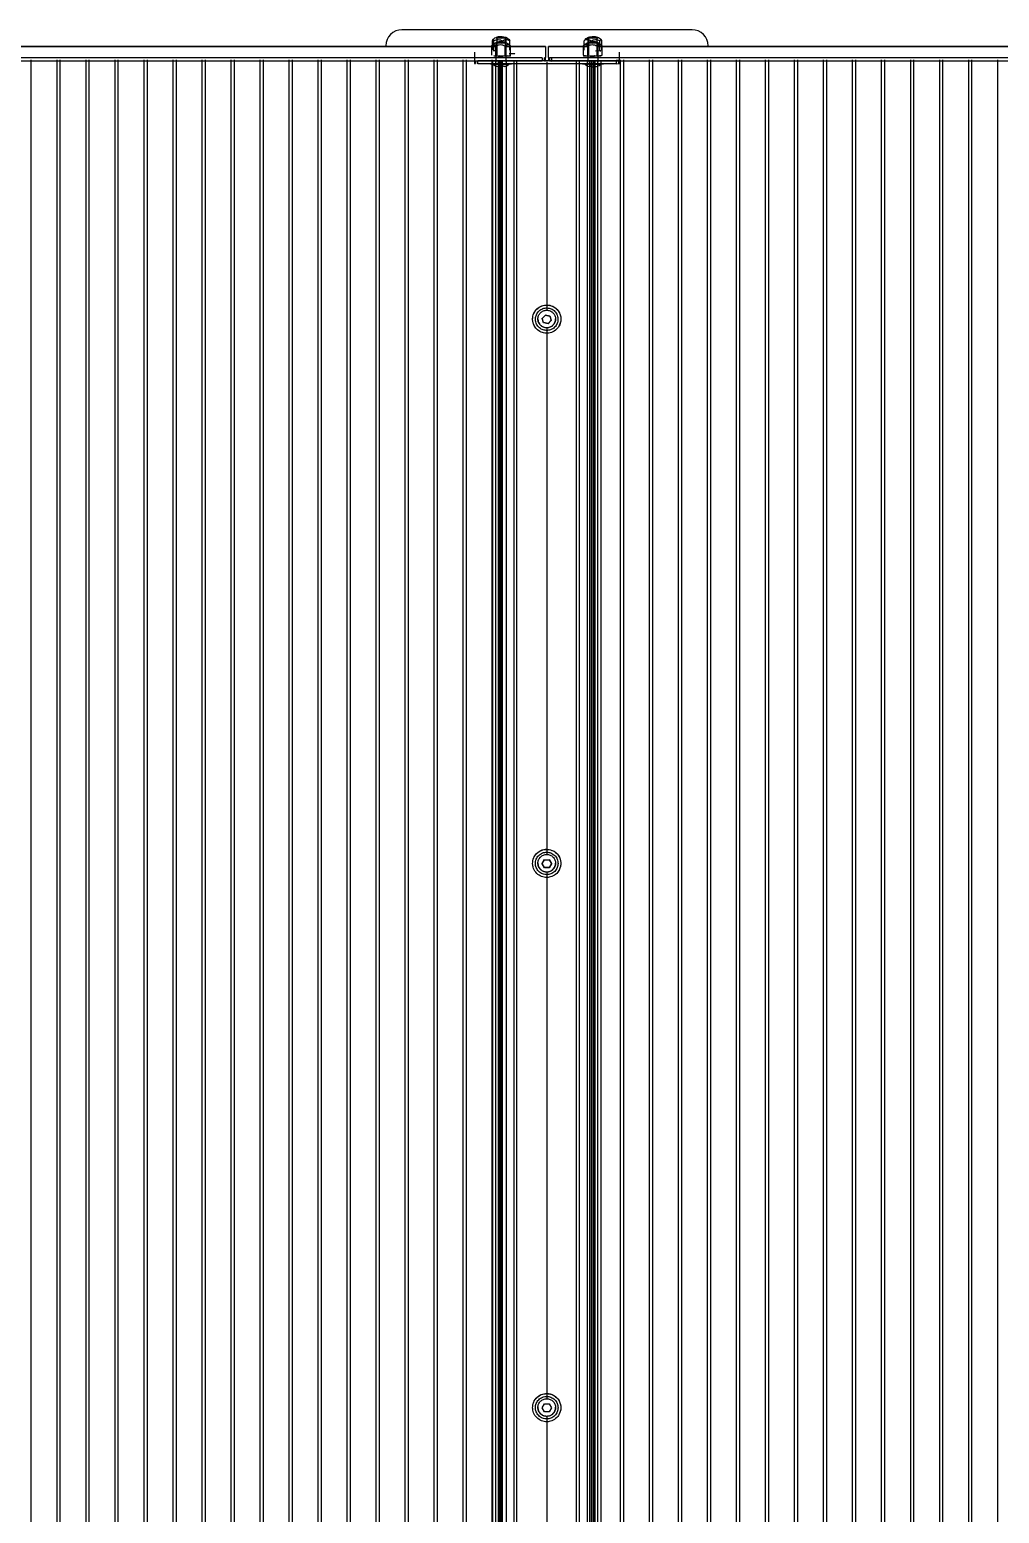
# Model space of a CAD drawing. Header units: millimetres. Extents: x 4625 to 14334, y 16216 to 31562.
# Drawn here: x 10691 to 11293, y 29670 to 30591 of the extents above; entities that cross this region are included whole.
import ezdxf

# ---------------------------------------------------------------- set-up
doc = ezdxf.new("R2010")
doc.units = ezdxf.units.MM
doc.header["$LTSCALE"] = 3
doc.layers.add('Default', color=7, linetype='Continuous')

msp = doc.modelspace()

# ---------------------------------------------------------------- linework, layer by layer
at = {"layer": 'Default'}
for p, q in [((11102.31, 30591.49), (10922.31, 30591.49)), ((10978.42, 30578.96), (10978.42, 30584.86)), ((10979.32, 30578.56), (10979.32, 30584.47)), ((10981.35, 30579.07), (10981.35, 30585.72)), ((10986.27, 30585.72), (10986.27, 30579.07)), ((10986.81, 30586.51), (10986.81, 30580.96)), ((10989.2, 30578.67), (10989.2, 30584.57)), ((11035.33, 30578.69), (11035.33, 30584.59)), ((11037.81, 30580.92), (11037.81, 30586.51)), ((11038.35, 30579.07), (11038.35, 30585.72)), ((11043.27, 30585.72), (11043.27, 30579.07)), ((11045.13, 30578.55), (11045.13, 30584.45)), ((11046.28, 30578.94), (11046.28, 30584.85)), ((8536.34, 30581.09), (10980.55, 30581.09)), ((10980.28, 30581.08), (8536.57, 30581.08)), ((10967.31, 30577.45), (10967.31, 30572.49)), ((10978.05, 30575.7), (10978.05, 30581.61)), ((10980.58, 30575.34), (10980.58, 30581.25)), ((10980.81, 30571.4), (10980.81, 30583.38)), ((10980.82, 30575.41), (10981.35, 30575.95)), ((10981.35, 30575.93), (10981.35, 30582.58)), ((11011.31, 30581.08), (10986.21, 30581.08)), ((10986.27, 30582.58), (10986.27, 30575.93)), ((10986.34, 30575.31), (10986.34, 30581.22)), ((10986.55, 30581.09), (11011.31, 30581.09)), ((10986.81, 30583.38), (10986.81, 30571.4)), ((10989.57, 30575.65), (10989.57, 30581.55)), ((11011.31, 30581.08), (11011.31, 30574.14)), ((11013.31, 30581.09), (11037.32, 30581.09)), ((11037.28, 30581.08), (11013.31, 30581.08)), ((11013.31, 30574.14), (11013.31, 30581.08)), ((11035.05, 30575.7), (11035.05, 30581.61)), ((11037.58, 30575.34), (11037.58, 30581.25)), ((11037.81, 30571.4), (11037.81, 30583.38)), ((11038.35, 30575.93), (11038.35, 30582.58)), ((11043.27, 30582.58), (11043.27, 30575.93)), ((11043.34, 30575.31), (11043.34, 30581.22)), ((11043.55, 30581.09), (13529.82, 30581.09)), ((13529.78, 30581.08), (11043.58, 30581.08)), ((11043.81, 30583.38), (11043.81, 30571.4)), ((11046.57, 30575.65), (11046.57, 30581.55)), ((11057.31, 30572.49), (11057.31, 30577.45)), ((11009.31, 30574), (8508.31, 30574)), ((11009.31, 30572), (8508.31, 30572)), ((10692.31, 28753.18), (10692.31, 30572.74)), ((10708.31, 28753.18), (10708.31, 30572.74)), ((10710.31, 28753.18), (10710.31, 30572.74)), ((10726.31, 28753.18), (10726.31, 30572.74)), ((10728.31, 28753.18), (10728.31, 30572.74)), ((10744.31, 28753.18), (10744.31, 30572.74)), ((10746.31, 28753.18), (10746.31, 30572.74)), ((10762.31, 28753.18), (10762.31, 30572.74)), ((10764.31, 28753.18), (10764.31, 30572.74)), ((10780.31, 28753.18), (10780.31, 30572.74)), ((10782.31, 28753.18), (10782.31, 30572.74)), ((10798.31, 28753.18), (10798.31, 30572.74)), ((10800.31, 28753.18), (10800.31, 30572.74)), ((10816.31, 28753.18), (10816.31, 30572.74)), ((10818.31, 28753.18), (10818.31, 30572.74)), ((10834.31, 28753.18), (10834.31, 30572.74)), ((10836.31, 28753.18), (10836.31, 30572.74)), ((10852.31, 28753.18), (10852.31, 30572.74)), ((10854.31, 28753.18), (10854.31, 30572.74)), ((10870.31, 28753.18), (10870.31, 30572.74)), ((10872.31, 28753.18), (10872.31, 30572.74)), ((10888.31, 28753.18), (10888.31, 30572.74)), ((10890.31, 28753.18), (10890.31, 30572.74)), ((10906.31, 28753.18), (10906.31, 30572.74)), ((10908.31, 28753.18), (10908.31, 30572.74)), ((10924.31, 28753.18), (10924.31, 30572.74)), ((10926.31, 28753.18), (10926.31, 30572.74)), ((10942.31, 28753.18), (10942.31, 30572.74)), ((10944.31, 28753.18), (10944.31, 30572.74)), ((10960.31, 28753.18), (10960.31, 30572.74)), ((10962.31, 28753.18), (10962.31, 30572.74)), ((10967.31, 30572.49), (10967.31, 30570.5)), ((10967.89, 30572.39), (10967.89, 30570.4)), ((10969.31, 30572.35), (11055.31, 30572.35)), ((10969.31, 30570.36), (10969.31, 30572.35)), ((11055.31, 30570.36), (10969.31, 30570.36)), ((10978.31, 28753.18), (10978.31, 30572.74)), ((10978.64, 28753.04), (10978.64, 30572.6)), ((10980.64, 28752.59), (10980.64, 30572.14)), ((10982.14, 28752.16), (10982.14, 30571.71)), ((10982.26, 28752.45), (10982.26, 30572)), ((10982.95, 28752.09), (10982.95, 30571.64)), ((10983.89, 28752.45), (10983.89, 30572)), ((10983.89, 28752.25), (10983.89, 30571.8)), ((10984.64, 28752.45), (10984.64, 30572)), ((10987.14, 28752.34), (10987.14, 30571.9)), ((10991.89, 28752.17), (10991.89, 30571.72)), ((10993.64, 28752.17), (10993.64, 30571.73)), ((11009.31, 30574), (11009.31, 30572)), ((11010.72, 30572.05), (11010.72, 30574.04)), ((11011.31, 30572.14), (11011.31, 30574.14)), ((11012.14, 30571.45), (11012.14, 30417.32)), ((11013.31, 30574.14), (11013.31, 30572.14)), ((11013.89, 30574.04), (11013.89, 30572.05)), ((13561.81, 30574), (11015.31, 30574)), ((11015.31, 30572), (11015.31, 30574)), ((13561.81, 30572), (11015.31, 30572)), ((11030.64, 28752.17), (11030.64, 30571.73)), ((11032.39, 28752.17), (11032.39, 30571.72)), ((11037.14, 30571.9), (11037.14, 28752.34)), ((11038.64, 30572), (11038.64, 28752.45)), ((11039.64, 30572), (11039.64, 28752.45)), ((11039.65, 30570.55), (11039.65, 30568.87)), ((11040.39, 28752.45), (11040.39, 30572)), ((11040.39, 28752.25), (11040.39, 30571.8)), ((11041.33, 28752.09), (11041.33, 30571.64)), ((11042.03, 30572), (11042.03, 28752.45)), ((11042.14, 28752.16), (11042.14, 30571.71)), ((11043.64, 30572.14), (11043.64, 28752.59)), ((11045.64, 30572.6), (11045.64, 28753.04)), ((11055.31, 30572.35), (11055.31, 30570.36)), ((11056.72, 30572.39), (11056.72, 30570.4)), ((11057.31, 30570.5), (11057.31, 30572.49)), ((11057.97, 28753.18), (11057.97, 30572.74)), ((11059.97, 28753.18), (11059.97, 30572.74)), ((11075.97, 28753.18), (11075.97, 30572.74)), ((11077.97, 28753.18), (11077.97, 30572.74)), ((11093.97, 28753.18), (11093.97, 30572.74)), ((11095.97, 28753.18), (11095.97, 30572.74)), ((11111.97, 28753.18), (11111.97, 30572.74)), ((11113.97, 28753.18), (11113.97, 30572.74)), ((11129.97, 28753.18), (11129.97, 30572.74)), ((11131.97, 28753.18), (11131.97, 30572.74)), ((11147.97, 28753.18), (11147.97, 30572.74)), ((11149.97, 28753.18), (11149.97, 30572.74)), ((11165.97, 28753.18), (11165.97, 30572.74)), ((11167.97, 28753.18), (11167.97, 30572.74)), ((11183.97, 28753.18), (11183.97, 30572.74)), ((11185.97, 28753.18), (11185.97, 30572.74)), ((11201.97, 28753.18), (11201.97, 30572.74)), ((11203.97, 28753.18), (11203.97, 30572.74)), ((11219.97, 28753.18), (11219.97, 30572.74)), ((11221.97, 28753.18), (11221.97, 30572.74)), ((11237.97, 28753.18), (11237.97, 30572.74)), ((11239.97, 28753.18), (11239.97, 30572.74)), ((11255.97, 28753.18), (11255.97, 30572.74)), ((11257.97, 28753.18), (11257.97, 30572.74)), ((11273.97, 28753.18), (11273.97, 30572.74)), ((11275.97, 28753.18), (11275.97, 30572.74)), ((11291.97, 28753.18), (11291.97, 30572.74)), ((11010.18, 30409.64), (11009.33, 30412.39)), ((11012.99, 30409), (11010.18, 30409.64)), ((11011.29, 30414.5), (11014.11, 30413.86)), ((11014.95, 30411.11), (11012.99, 30409)), ((11012.99, 30409), (11012.99, 30408.82)), ((11014.11, 30413.86), (11014.95, 30411.11)), ((11012.14, 30406.35), (11012.14, 30079.4)), ((11009.25, 30073.83), (11010.7, 30076.32)), ((11010.7, 30071.33), (11009.25, 30073.83)), ((11013.58, 30071.33), (11010.7, 30071.33)), ((11012.14, 30068.42), (11012.14, 29741.47)), ((11013.58, 30076.32), (11015.03, 30073.83)), ((11015.03, 30073.83), (11013.58, 30071.33)), ((11010.7, 29733.41), (11009.25, 29735.9)), ((11015.03, 29735.9), (11013.58, 29733.41)), ((11013.58, 29733.41), (11010.7, 29733.41)), ((11010.7, 29733.41), (11010.7, 29733.23)), ((11012.14, 29730.5), (11012.14, 29601.81)), ((11013.58, 29733.41), (11013.58, 29733.23))]:
    msp.add_line(p, q, dxfattribs=at)
for points in [[(10978.36, 30581.94, 0), (10978.95, 30582.47, 0), (10979.58, 30582.93, 0), (10980.26, 30583.33, 0), (10980.95, 30583.64, 0), (10981.66, 30583.89, 0), (10982.38, 30584.06, 0), (10983.08, 30584.16, 0), (10983.77, 30584.19, 0), (10984.45, 30584.16, 0), (10985.16, 30584.07, 0), (10985.87, 30583.91, 0), (10986.58, 30583.68, 0), (10987.27, 30583.37, 0), (10987.95, 30582.99, 0), (10988.59, 30582.53, 0), (10989.18, 30582.01, 0)], [(10979.32, 30584.47, 0), (10979.22, 30584.83, 0), (10979.11, 30585.12, 0), (10979.05, 30585.23, 0), (10978.99, 30585.32, 0), (10978.96, 30585.35, 0), (10978.93, 30585.38, 0), (10978.9, 30585.4, 0), (10978.87, 30585.42, 0), (10978.85, 30585.43, 0), (10978.84, 30585.43, 0), (10978.82, 30585.43, 0), (10978.81, 30585.44, 0), (10978.79, 30585.43, 0), (10978.78, 30585.43, 0), (10978.76, 30585.43, 0), (10978.75, 30585.42, 0), (10978.73, 30585.42, 0), (10978.7, 30585.4, 0), (10978.67, 30585.37, 0), (10978.65, 30585.34, 0), (10978.59, 30585.27, 0), (10978.53, 30585.16, 0), (10978.42, 30584.86, 0)], [(10978.68, 30585.38, 0), (10979.34, 30585.9, 0), (10980.04, 30586.35, 0), (10980.76, 30586.7, 0), (10981.51, 30586.98, 0), (10982.26, 30587.17, 0), (10983, 30587.29, 0), (10983.72, 30587.33, 0), (10984.47, 30587.3, 0)], [(10984.71, 30584.32, 0), (10984.1, 30584.66, 0), (10983.43, 30584.91, 0), (10982.73, 30585.08, 0), (10982.02, 30585.15, 0), (10981.3, 30585.12, 0), (10980.6, 30584.99, 0), (10979.94, 30584.77, 0), (10979.32, 30584.47, 0)], [(10984.47, 30587.3, 0), (10985.59, 30587.12, 0), (10986.72, 30586.76, 0), (10987.81, 30586.21, 0), (10988.8, 30585.49, 0)], [(10989.2, 30584.57, 0), (10988.69, 30584.86, 0), (10988.13, 30585.07, 0), (10987.55, 30585.19, 0), (10986.96, 30585.2, 0), (10986.36, 30585.12, 0), (10985.78, 30584.94, 0), (10985.22, 30584.67, 0), (10984.71, 30584.32, 0)], [(10988.29, 30584.97, 0), (10988.4, 30585.25, 0), (10988.45, 30585.35, 0), (10988.51, 30585.44, 0), (10988.54, 30585.47, 0), (10988.57, 30585.5, 0), (10988.6, 30585.52, 0), (10988.63, 30585.53, 0), (10988.64, 30585.54, 0), (10988.66, 30585.54, 0), (10988.67, 30585.54, 0), (10988.69, 30585.54, 0), (10988.7, 30585.54, 0), (10988.72, 30585.54, 0), (10988.73, 30585.54, 0), (10988.75, 30585.53, 0), (10988.78, 30585.51, 0), (10988.81, 30585.49, 0), (10988.84, 30585.46, 0), (10988.87, 30585.43, 0), (10988.93, 30585.34, 0), (10988.98, 30585.23, 0), (10989.09, 30584.94, 0), (10989.2, 30584.57, 0)], [(11039.66, 30584.32, 0), (11039.17, 30584.67, 0), (11038.63, 30584.95, 0), (11038.07, 30585.13, 0), (11037.5, 30585.21, 0), (11037.21, 30585.22, 0), (11036.92, 30585.2, 0), (11036.36, 30585.09, 0), (11035.83, 30584.88, 0), (11035.33, 30584.59, 0)], [(11035.36, 30581.94, 0), (11035.95, 30582.47, 0), (11036.58, 30582.93, 0), (11037.26, 30583.33, 0), (11037.95, 30583.64, 0), (11038.66, 30583.89, 0), (11039.38, 30584.06, 0), (11040.08, 30584.16, 0), (11040.77, 30584.19, 0), (11041.45, 30584.16, 0), (11042.16, 30584.07, 0), (11042.87, 30583.91, 0), (11043.58, 30583.68, 0), (11044.27, 30583.37, 0), (11044.95, 30582.99, 0), (11045.59, 30582.53, 0), (11046.18, 30582.01, 0)], [(11035.79, 30585.47, 0), (11036.37, 30585.92, 0), (11036.98, 30586.31, 0), (11037.62, 30586.64, 0), (11038.27, 30586.9, 0), (11038.93, 30587.1, 0), (11040.24, 30587.31, 0), (11041.52, 30587.3, 0), (11042.19, 30587.21, 0), (11042.85, 30587.05, 0), (11043.52, 30586.84, 0), (11044.18, 30586.56, 0), (11044.81, 30586.21, 0), (11045.42, 30585.8, 0), (11045.99, 30585.33, 0)], [(11045.13, 30584.45, 0), (11044.51, 30584.76, 0), (11043.83, 30584.98, 0), (11043.12, 30585.11, 0), (11042.4, 30585.15, 0), (11041.67, 30585.08, 0), (11040.96, 30584.91, 0), (11040.28, 30584.66, 0), (11039.66, 30584.32, 0)], [(11046.28, 30584.85, 0), (11046.15, 30585.12, 0), (11046.08, 30585.23, 0), (11046.01, 30585.31, 0), (11045.97, 30585.34, 0), (11045.94, 30585.37, 0), (11045.9, 30585.39, 0), (11045.86, 30585.41, 0), (11045.82, 30585.42, 0), (11045.78, 30585.42, 0), (11045.75, 30585.42, 0), (11045.71, 30585.41, 0), (11045.67, 30585.39, 0), (11045.63, 30585.37, 0), (11045.59, 30585.34, 0), (11045.55, 30585.3, 0), (11045.48, 30585.22, 0), (11045.41, 30585.1, 0), (11045.26, 30584.82, 0), (11045.13, 30584.45, 0)], [(10980.58, 30581.25, 0), (10980.29, 30581.61, 0), (10980.14, 30581.76, 0), (10979.98, 30581.89, 0), (10979.82, 30582, 0), (10979.65, 30582.09, 0), (10979.48, 30582.15, 0), (10979.31, 30582.18, 0), (10979.14, 30582.2, 0), (10978.98, 30582.18, 0), (10978.81, 30582.14, 0), (10978.65, 30582.08, 0), (10978.49, 30581.99, 0), (10978.34, 30581.89, 0), (10978.19, 30581.76, 0), (10978.05, 30581.61, 0)], [(10978.07, 30581.63, 0), (10978.36, 30581.94, 0)], [(10979.92, 30578.31, 0), (10979.23, 30578.39, 0), (10979.01, 30578.44, 0), (10978.93, 30578.46, 0), (10978.87, 30578.48, 0)], [(10979.31, 30575.24, 0), (10979.62, 30575.22, 0), (10979.92, 30575.22, 0), (10980.24, 30575.26, 0), (10980.58, 30575.34, 0)], [(10983.46, 30575.05, 0), (10979.31, 30575.24, 0)], [(10986.34, 30581.22, 0), (10985.68, 30581.54, 0), (10984.97, 30581.78, 0), (10984.22, 30581.93, 0), (10983.46, 30581.99, 0), (10982.69, 30581.94, 0), (10981.95, 30581.8, 0), (10981.24, 30581.56, 0), (10980.58, 30581.25, 0)], [(10980.58, 30575.34, 0), (10982.07, 30575.12, 0), (10983.46, 30575.05, 0)], [(10989.81, 30575.22, 0), (10989.81, 30575.22, 0), (10989.81, 30575.21, 0), (10989.81, 30575.21, 0), (10989.8, 30575.21, 0), (10989.8, 30575.21, 0), (10989.8, 30575.2, 0), (10989.79, 30575.2, 0), (10989.79, 30575.19, 0), (10989.76, 30575.18, 0), (10989.73, 30575.17, 0), (10989.65, 30575.15, 0), (10989.37, 30575.1, 0), (10987.19, 30574.98, 0), (10984.62, 30575.01, 0), (10983.26, 30575.1, 0), (10982.91, 30575.16, 0), (10982.87, 30575.18, 0), (10982.83, 30575.19, 0), (10982.82, 30575.2, 0), (10982.82, 30575.2, 0), (10982.81, 30575.21, 0), (10982.81, 30575.21, 0), (10982.81, 30575.21, 0), (10982.81, 30575.21, 0), (10982.81, 30575.22, 0), (10982.81, 30575.22, 0), (10982.81, 30575.22, 0)], [(10983.46, 30575.05, 0), (10984.85, 30575.11, 0), (10986.34, 30575.31, 0)], [(10987.95, 30575.2, 0), (10983.46, 30575.05, 0)], [(10989.57, 30581.55, 0), (10989.2, 30581.83, 0), (10989, 30581.94, 0), (10988.8, 30582.03, 0), (10988.59, 30582.1, 0), (10988.38, 30582.14, 0), (10988.17, 30582.15, 0), (10987.95, 30582.14, 0), (10987.74, 30582.11, 0), (10987.52, 30582.05, 0), (10987.31, 30581.96, 0), (10987.1, 30581.86, 0), (10986.9, 30581.73, 0), (10986.71, 30581.57, 0), (10986.34, 30581.22, 0)], [(10986.34, 30575.31, 0), (10987.17, 30575.19, 0), (10987.95, 30575.2, 0)], [(10987.95, 30575.2, 0), (10988.73, 30575.35, 0), (10989.57, 30575.65, 0)], [(10988.81, 30576.78, 0), (10991.28, 30576.71, 0), (10992.06, 30576.63, 0), (10992.17, 30576.61, 0), (10992.25, 30576.58, 0), (10992.27, 30576.57, 0), (10992.29, 30576.57, 0), (10992.29, 30576.56, 0), (10992.3, 30576.56, 0), (10992.3, 30576.55, 0), (10992.3, 30576.55, 0), (10992.31, 30576.55, 0), (10992.31, 30576.54, 0), (10992.31, 30576.54, 0), (10992.31, 30576.54, 0), (10992.31, 30576.54, 0), (10992.31, 30576.53, 0), (10992.31, 30576.53, 0), (10992.3, 30576.53, 0), (10992.3, 30576.53, 0), (10992.3, 30576.52, 0), (10992.29, 30576.52, 0), (10992.29, 30576.51, 0), (10992.26, 30576.5, 0), (10992.23, 30576.49, 0), (10992.15, 30576.47, 0), (10991.87, 30576.42, 0), (10988.81, 30576.29, 0)], [(11041.81, 30575.22, 0), (11041.81, 30575.22, 0), (11041.81, 30575.21, 0), (11041.81, 30575.21, 0), (11041.8, 30575.21, 0), (11041.8, 30575.21, 0), (11041.8, 30575.2, 0), (11041.79, 30575.2, 0), (11041.79, 30575.19, 0), (11041.76, 30575.18, 0), (11041.73, 30575.17, 0), (11041.65, 30575.15, 0), (11041.37, 30575.1, 0), (11039.19, 30574.98, 0), (11036.62, 30575.01, 0), (11035.26, 30575.1, 0), (11034.91, 30575.16, 0), (11034.87, 30575.18, 0), (11034.83, 30575.19, 0), (11034.82, 30575.2, 0), (11034.82, 30575.2, 0), (11034.81, 30575.21, 0), (11034.81, 30575.21, 0), (11034.81, 30575.21, 0), (11034.81, 30575.21, 0), (11034.81, 30575.22, 0), (11034.81, 30575.22, 0), (11034.81, 30575.22, 0)], [(11035.05, 30581.61, 0), (11035.42, 30581.96, 0), (11035.81, 30582.25, 0), (11036.02, 30582.35, 0), (11036.23, 30582.44, 0), (11036.45, 30582.5, 0), (11036.66, 30582.53, 0), (11036.88, 30582.54, 0), (11037.09, 30582.53, 0), (11037.3, 30582.49, 0), (11037.51, 30582.42, 0), (11037.71, 30582.33, 0), (11037.91, 30582.22, 0), (11038.1, 30582.09, 0), (11038.28, 30581.94, 0)], [(11037.58, 30581.25, 0), (11037.29, 30581.61, 0), (11037.14, 30581.76, 0), (11036.98, 30581.89, 0), (11036.82, 30582, 0), (11036.65, 30582.09, 0), (11036.48, 30582.15, 0), (11036.31, 30582.18, 0), (11036.14, 30582.2, 0), (11035.98, 30582.18, 0), (11035.81, 30582.14, 0), (11035.65, 30582.08, 0), (11035.49, 30581.99, 0), (11035.34, 30581.89, 0), (11035.19, 30581.76, 0), (11035.05, 30581.61, 0)], [(11035.05, 30575.7, 0), (11035.7, 30575.4, 0), (11036.01, 30575.3, 0), (11036.31, 30575.24, 0)], [(11036.31, 30575.24, 0), (11036.62, 30575.22, 0), (11036.92, 30575.22, 0), (11037.24, 30575.26, 0), (11037.58, 30575.34, 0)], [(11040.46, 30575.05, 0), (11036.31, 30575.24, 0)], [(11043.34, 30581.22, 0), (11042.68, 30581.54, 0), (11041.97, 30581.78, 0), (11041.22, 30581.93, 0), (11040.46, 30581.99, 0), (11039.69, 30581.94, 0), (11038.95, 30581.8, 0), (11038.24, 30581.56, 0), (11037.58, 30581.25, 0)], [(11037.58, 30575.34, 0), (11039.07, 30575.12, 0), (11040.46, 30575.05, 0)], [(11040.46, 30575.05, 0), (11041.85, 30575.11, 0), (11043.34, 30575.31, 0)], [(11044.95, 30575.2, 0), (11040.46, 30575.05, 0)], [(11045.71, 30578.46, 0), (11045.54, 30578.42, 0), (11044.96, 30578.34, 0), (11042.4, 30578.2, 0)], [(11046.57, 30581.55, 0), (11046.2, 30581.83, 0), (11046, 30581.94, 0), (11045.8, 30582.03, 0), (11045.59, 30582.1, 0), (11045.38, 30582.14, 0), (11045.17, 30582.15, 0), (11044.95, 30582.14, 0), (11044.74, 30582.11, 0), (11044.52, 30582.05, 0), (11044.31, 30581.96, 0), (11044.1, 30581.86, 0), (11043.9, 30581.73, 0), (11043.71, 30581.57, 0), (11043.34, 30581.22, 0)], [(11043.34, 30575.31, 0), (11044.17, 30575.19, 0), (11044.95, 30575.2, 0)], [(11044.95, 30575.2, 0), (11045.73, 30575.35, 0), (11046.57, 30575.65, 0)], [(11045.8, 30575.37, 0), (11045.79, 30575.36, 0), (11045.77, 30575.35, 0), (11045.75, 30575.34, 0), (11045.69, 30575.32, 0), (11045.5, 30575.27, 0), (11044.95, 30575.2, 0)], [(11045.13, 30578.55, 0), (11045.29, 30578.48, 0), (11045.36, 30578.45, 0), (11045.43, 30578.44, 0), (11045.5, 30578.43, 0), (11045.57, 30578.43, 0), (11045.64, 30578.45, 0), (11045.71, 30578.46, 0)], [(11045.55, 30578.64, 0), (11045.72, 30578.6, 0), (11045.77, 30578.58, 0), (11045.79, 30578.57, 0), (11045.79, 30578.56, 0), (11045.8, 30578.55, 0), (11045.8, 30578.55, 0), (11045.8, 30578.55, 0), (11045.81, 30578.54, 0), (11045.81, 30578.54, 0), (11045.81, 30578.54, 0), (11045.81, 30578.53, 0), (11045.81, 30578.53, 0), (11045.81, 30578.53, 0), (11045.81, 30578.53, 0), (11045.8, 30578.52, 0), (11045.8, 30578.52, 0), (11045.8, 30578.51, 0), (11045.79, 30578.51, 0), (11045.79, 30578.5, 0), (11045.77, 30578.49, 0), (11045.75, 30578.48, 0), (11045.71, 30578.46, 0)], [(10967.31, 30570.5, 0), (10967.31, 30570.5, 0), (10967.31, 30570.49, 0), (10967.31, 30570.49, 0), (10967.31, 30570.49, 0), (10967.31, 30570.49, 0), (10967.31, 30570.49, 0), (10967.32, 30570.49, 0), (10967.32, 30570.48, 0), (10967.33, 30570.48, 0), (10967.35, 30570.47, 0), (10967.4, 30570.46, 0), (10967.55, 30570.43, 0), (10967.89, 30570.4, 0)], [(10977.31, 30570.41, 0), (10977.31, 30570.4, 0), (10977.31, 30570.4, 0), (10977.31, 30570.39, 0), (10977.31, 30570.39, 0), (10977.32, 30570.38, 0), (10977.32, 30570.38, 0), (10977.33, 30570.37, 0), (10977.35, 30570.36, 0), (10977.39, 30570.33, 0), (10977.45, 30570.31, 0), (10977.6, 30570.27, 0), (10978.11, 30570.19, 0), (10983.81, 30569.95, 0)], [(10982.65, 30568.59, 0), (10983.81, 30568.51, 0), (10984.96, 30568.59, 0)], [(10983.81, 30569.95, 0), (10988.4, 30570.09, 0), (10989.85, 30570.24, 0), (10990.06, 30570.28, 0), (10990.2, 30570.32, 0), (10990.25, 30570.35, 0), (10990.27, 30570.36, 0), (10990.28, 30570.37, 0), (10990.29, 30570.38, 0), (10990.3, 30570.38, 0), (10990.3, 30570.39, 0), (10990.3, 30570.39, 0), (10990.31, 30570.4, 0), (10990.31, 30570.4, 0), (10990.31, 30570.41, 0)], [(10986.12, 30568.73, 0), (10985.83, 30568.7, 0), (10985.54, 30568.72, 0), (10985.25, 30568.77, 0), (10984.96, 30568.87, 0)], [(11011.31, 30574.14, 0), (11011.31, 30574.14, 0), (11011.31, 30574.14, 0), (11011.31, 30574.13, 0), (11011.31, 30574.13, 0), (11011.3, 30574.13, 0), (11011.3, 30574.13, 0), (11011.3, 30574.13, 0), (11011.29, 30574.12, 0), (11011.28, 30574.12, 0), (11011.26, 30574.11, 0), (11011.22, 30574.1, 0), (11011.06, 30574.07, 0), (11010.72, 30574.04, 0)], [(11010.72, 30572.05, 0), (11011.17, 30572.09, 0), (11011.23, 30572.11, 0), (11011.27, 30572.12, 0), (11011.29, 30572.13, 0), (11011.29, 30572.13, 0), (11011.3, 30572.13, 0), (11011.3, 30572.13, 0), (11011.3, 30572.14, 0), (11011.31, 30572.14, 0), (11011.31, 30572.14, 0), (11011.31, 30572.14, 0), (11011.31, 30572.14, 0), (11011.31, 30572.14, 0)], [(11015.31, 30574, 0), (11013.89, 30574.04, 0)], [(11013.89, 30572.05, 0), (11015.31, 30572, 0)], [(11034.31, 30570.41, 0), (11034.31, 30570.4, 0), (11034.31, 30570.4, 0), (11034.31, 30570.39, 0), (11034.31, 30570.39, 0), (11034.32, 30570.38, 0), (11034.32, 30570.38, 0), (11034.33, 30570.37, 0), (11034.35, 30570.36, 0), (11034.39, 30570.33, 0), (11034.45, 30570.31, 0), (11034.6, 30570.27, 0), (11035.11, 30570.19, 0), (11040.81, 30569.95, 0)], [(11039.65, 30568.87, 0), (11039.37, 30568.77, 0), (11039.08, 30568.72, 0), (11038.79, 30568.7, 0), (11038.5, 30568.73, 0)], [(11039.65, 30568.59, 0), (11040.81, 30568.51, 0), (11041.96, 30568.59, 0)], [(11040.81, 30570.02, 0), (11044.7, 30570.14, 0), (11045.92, 30570.27, 0), (11046.1, 30570.3, 0), (11046.22, 30570.34, 0), (11046.26, 30570.35, 0), (11046.27, 30570.36, 0), (11046.29, 30570.37, 0), (11046.29, 30570.38, 0), (11046.3, 30570.39, 0), (11046.3, 30570.39, 0), (11046.3, 30570.39, 0), (11046.31, 30570.4, 0), (11046.31, 30570.4, 0), (11046.31, 30570.41, 0)], [(11040.81, 30569.95, 0), (11045.4, 30570.09, 0), (11046.85, 30570.24, 0), (11047.06, 30570.28, 0), (11047.2, 30570.32, 0), (11047.25, 30570.35, 0), (11047.27, 30570.36, 0), (11047.28, 30570.37, 0), (11047.29, 30570.38, 0), (11047.3, 30570.38, 0), (11047.3, 30570.39, 0), (11047.3, 30570.39, 0), (11047.31, 30570.4, 0), (11047.31, 30570.4, 0), (11047.31, 30570.41, 0)], [(11041.96, 30568.59, 0), (11042.25, 30568.56, 0), (11042.54, 30568.58, 0), (11042.83, 30568.63, 0), (11043.12, 30568.73, 0)], [(11056.72, 30572.39, 0), (11055.31, 30572.35, 0)], [(11055.31, 30570.36, 0), (11056.72, 30570.4, 0)], [(11056.72, 30570.4, 0), (11057.17, 30570.45, 0), (11057.23, 30570.46, 0), (11057.27, 30570.47, 0), (11057.29, 30570.48, 0), (11057.29, 30570.48, 0), (11057.3, 30570.49, 0), (11057.3, 30570.49, 0), (11057.3, 30570.49, 0), (11057.31, 30570.49, 0), (11057.31, 30570.49, 0), (11057.31, 30570.49, 0), (11057.31, 30570.5, 0), (11057.31, 30570.5, 0)], [(11003.5, 30410.46, 0), (11003.4, 30411.52, 0), (11003.42, 30412.55, 0), (11003.56, 30413.54, 0), (11003.8, 30414.48, 0), (11004.17, 30415.43, 0), (11004.66, 30416.36, 0), (11005.27, 30417.25, 0), (11006.01, 30418.07, 0), (11006.86, 30418.8, 0), (11007.81, 30419.42, 0), (11008.82, 30419.91, 0), (11009.87, 30420.27, 0), (11010.94, 30420.48, 0), (11012.01, 30420.56, 0), (11013.03, 30420.52, 0), (11014.01, 30420.36, 0), (11014.96, 30420.1, 0), (11015.9, 30419.72, 0), (11016.83, 30419.2, 0), (11017.71, 30418.57, 0), (11018.52, 30417.81, 0), (11019.24, 30416.94, 0), (11019.84, 30415.99, 0), (11020.31, 30414.97, 0), (11020.64, 30413.91, 0), (11020.83, 30412.85, 0), (11020.89, 30411.79, 0), (11020.83, 30410.77, 0), (11020.65, 30409.81, 0), (11020.37, 30408.86, 0), (11019.96, 30407.92, 0), (11019.43, 30407, 0)], [(11007.69, 30404.32, 0), (11006.5, 30405.17, 0), (11005.44, 30406.23, 0), (11004.57, 30407.47, 0), (11003.93, 30408.83, 0)], [(11006.64, 30411.84, 0), (11006.67, 30412.37, 0), (11006.74, 30412.9, 0), (11006.88, 30413.43, 0), (11007.06, 30413.94, 0), (11007.3, 30414.44, 0), (11007.58, 30414.9, 0), (11007.9, 30415.33, 0), (11008.25, 30415.72, 0), (11008.64, 30416.07, 0), (11009.07, 30416.39, 0), (11009.54, 30416.67, 0), (11010.04, 30416.91, 0), (11010.55, 30417.09, 0), (11011.08, 30417.22, 0), (11011.62, 30417.3, 0), (11012.14, 30417.32, 0)], [(11006.64, 30411.98, 0), (11006.67, 30411.46, 0), (11006.74, 30410.93, 0), (11006.88, 30410.4, 0), (11007.06, 30409.88, 0), (11007.3, 30409.39, 0), (11007.58, 30408.92, 0), (11007.9, 30408.49, 0), (11008.25, 30408.1, 0), (11008.64, 30407.75, 0), (11009.07, 30407.43, 0), (11009.54, 30407.14, 0), (11010.04, 30406.91, 0), (11010.55, 30406.72, 0), (11011.08, 30406.59, 0), (11011.62, 30406.51, 0), (11012.14, 30406.49, 0), (11012.67, 30406.51, 0), (11013.2, 30406.59, 0), (11013.73, 30406.72, 0), (11014.25, 30406.91, 0), (11014.74, 30407.14, 0), (11015.21, 30407.43, 0), (11015.64, 30407.75, 0), (11016.03, 30408.1, 0), (11016.38, 30408.49, 0), (11016.7, 30408.92, 0), (11016.99, 30409.39, 0), (11017.22, 30409.88, 0), (11017.41, 30410.4, 0), (11017.54, 30410.93, 0), (11017.61, 30411.46, 0), (11017.64, 30411.98, 0)], [(11012.14, 30406.35, 0), (11011.62, 30406.38, 0), (11011.08, 30406.45, 0), (11010.55, 30406.58, 0), (11010.04, 30406.77, 0), (11009.54, 30407, 0), (11009.07, 30407.29, 0), (11008.64, 30407.61, 0), (11008.25, 30407.96, 0), (11007.9, 30408.35, 0), (11007.58, 30408.78, 0), (11007.3, 30409.25, 0), (11007.06, 30409.74, 0), (11006.88, 30410.26, 0), (11006.74, 30410.79, 0), (11006.67, 30411.32, 0), (11006.64, 30411.84, 0)], [(11009.33, 30412.22, 0), (11011.29, 30414.33, 0)], [(11010.18, 30409.46, 0), (11009.33, 30412.22, 0)], [(11012.99, 30408.82, 0), (11010.18, 30409.46, 0)], [(11011.29, 30414.33, 0), (11014.11, 30413.68, 0)], [(11012.14, 30417.32, 0), (11012.67, 30417.3, 0), (11013.2, 30417.22, 0), (11013.73, 30417.09, 0), (11014.25, 30416.91, 0), (11014.74, 30416.67, 0), (11015.21, 30416.39, 0), (11015.64, 30416.07, 0), (11016.03, 30415.72, 0), (11016.38, 30415.33, 0), (11016.7, 30414.9, 0), (11016.99, 30414.44, 0), (11017.22, 30413.94, 0), (11017.41, 30413.43, 0), (11017.54, 30412.9, 0), (11017.61, 30412.37, 0), (11017.64, 30411.84, 0)], [(11017.64, 30411.84, 0), (11017.61, 30411.32, 0), (11017.54, 30410.79, 0), (11017.41, 30410.26, 0), (11017.22, 30409.74, 0), (11016.99, 30409.25, 0), (11016.7, 30408.78, 0), (11016.38, 30408.35, 0), (11016.03, 30407.96, 0), (11015.64, 30407.61, 0), (11015.21, 30407.29, 0), (11014.74, 30407, 0), (11014.25, 30406.77, 0), (11013.73, 30406.58, 0), (11013.2, 30406.45, 0), (11012.67, 30406.38, 0), (11012.14, 30406.35, 0)], [(11014.95, 30410.93, 0), (11012.99, 30408.82, 0)], [(11014.11, 30413.68, 0), (11014.95, 30410.93, 0)], [(11003.64, 30071.85, 0), (11003.46, 30072.79, 0), (11003.39, 30073.71, 0), (11003.42, 30074.61, 0), (11003.55, 30075.55, 0), (11003.78, 30076.49, 0), (11004.13, 30077.43, 0), (11004.6, 30078.34, 0), (11005.18, 30079.21, 0), (11005.87, 30080, 0), (11006.65, 30080.7, 0), (11007.5, 30081.31, 0), (11008.4, 30081.8, 0), (11009.34, 30082.18, 0), (11010.29, 30082.44, 0), (11011.23, 30082.59, 0), (11012.14, 30082.64, 0)], [(11006.64, 30073.92, 0), (11006.67, 30074.44, 0), (11006.74, 30074.97, 0), (11006.88, 30075.5, 0), (11007.06, 30076.02, 0), (11007.3, 30076.51, 0), (11007.58, 30076.98, 0), (11007.9, 30077.41, 0), (11008.25, 30077.79, 0), (11008.64, 30078.15, 0), (11009.07, 30078.47, 0), (11009.54, 30078.75, 0), (11010.04, 30078.98, 0), (11010.55, 30079.16, 0), (11011.08, 30079.29, 0), (11011.62, 30079.37, 0), (11012.14, 30079.4, 0)], [(11012.14, 30082.64, 0), (11013.26, 30082.57, 0), (11014.42, 30082.34, 0), (11015.57, 30081.94, 0), (11016.68, 30081.37, 0), (11017.72, 30080.63, 0), (11018.65, 30079.75, 0), (11019.43, 30078.74, 0), (11020.05, 30077.64, 0), (11020.5, 30076.5, 0), (11020.77, 30075.35, 0), (11020.89, 30074.22, 0), (11020.85, 30073.11, 0), (11020.67, 30071.96, 0), (11020.32, 30070.81, 0), (11019.8, 30069.68, 0), (11019.1, 30068.62, 0)], [(11012.14, 30079.4, 0), (11012.67, 30079.37, 0), (11013.2, 30079.29, 0), (11013.73, 30079.16, 0), (11014.25, 30078.98, 0), (11014.74, 30078.75, 0), (11015.21, 30078.47, 0), (11015.64, 30078.15, 0), (11016.03, 30077.79, 0), (11016.38, 30077.41, 0), (11016.7, 30076.98, 0), (11016.99, 30076.51, 0), (11017.22, 30076.02, 0), (11017.41, 30075.5, 0), (11017.54, 30074.97, 0), (11017.61, 30074.44, 0), (11017.64, 30073.92, 0)], [(11006.64, 30074.06, 0), (11006.67, 30073.53, 0), (11006.74, 30073, 0), (11006.88, 30072.47, 0), (11007.06, 30071.96, 0), (11007.3, 30071.46, 0), (11007.58, 30071, 0), (11007.9, 30070.56, 0), (11008.25, 30070.17, 0), (11008.64, 30069.82, 0), (11009.07, 30069.5, 0), (11009.54, 30069.22, 0), (11010.04, 30068.98, 0), (11010.55, 30068.8, 0), (11011.08, 30068.67, 0), (11011.62, 30068.59, 0), (11012.14, 30068.56, 0), (11012.67, 30068.59, 0), (11013.2, 30068.67, 0), (11013.73, 30068.8, 0), (11014.25, 30068.98, 0), (11014.74, 30069.22, 0), (11015.21, 30069.5, 0), (11015.64, 30069.82, 0), (11016.03, 30070.17, 0), (11016.38, 30070.56, 0), (11016.7, 30071, 0), (11016.99, 30071.46, 0), (11017.22, 30071.96, 0), (11017.41, 30072.47, 0), (11017.54, 30073, 0), (11017.61, 30073.53, 0), (11017.64, 30074.06, 0)], [(11012.14, 30068.42, 0), (11011.62, 30068.45, 0), (11011.08, 30068.53, 0), (11010.55, 30068.66, 0), (11010.04, 30068.84, 0), (11009.54, 30069.08, 0), (11009.07, 30069.36, 0), (11008.64, 30069.68, 0), (11008.25, 30070.04, 0), (11007.9, 30070.42, 0), (11007.58, 30070.86, 0), (11007.3, 30071.32, 0), (11007.06, 30071.82, 0), (11006.88, 30072.33, 0), (11006.74, 30072.86, 0), (11006.67, 30073.39, 0), (11006.64, 30073.92, 0)], [(11009.25, 30073.65, 0), (11010.7, 30076.14, 0)], [(11010.7, 30071.16, 0), (11009.25, 30073.65, 0)], [(11010.7, 30076.14, 0), (11013.58, 30076.14, 0)], [(11013.58, 30071.16, 0), (11010.7, 30071.16, 0)], [(11017.64, 30073.92, 0), (11017.61, 30073.39, 0), (11017.54, 30072.86, 0), (11017.41, 30072.33, 0), (11017.22, 30071.82, 0), (11016.99, 30071.32, 0), (11016.7, 30070.86, 0), (11016.38, 30070.42, 0), (11016.03, 30070.04, 0), (11015.64, 30069.68, 0), (11015.21, 30069.36, 0), (11014.74, 30069.08, 0), (11014.25, 30068.84, 0), (11013.73, 30068.66, 0), (11013.2, 30068.53, 0), (11012.67, 30068.45, 0), (11012.14, 30068.42, 0)], [(11013.58, 30076.14, 0), (11015.03, 30073.65, 0)], [(11015.03, 30073.65, 0), (11013.58, 30071.16, 0)], [(11003.45, 29734.95, 0), (11003.39, 29735.8, 0), (11003.42, 29736.65, 0), (11003.53, 29737.52, 0), (11003.73, 29738.4, 0), (11004.04, 29739.27, 0), (11004.44, 29740.13, 0), (11004.95, 29740.95, 0), (11005.55, 29741.72, 0), (11006.23, 29742.42, 0), (11006.99, 29743.04, 0), (11007.8, 29743.57, 0), (11008.65, 29743.99, 0), (11009.53, 29744.32, 0), (11010.41, 29744.54, 0), (11011.29, 29744.67, 0), (11012.14, 29744.72, 0)], [(11006.64, 29735.99, 0), (11006.67, 29736.52, 0), (11006.74, 29737.05, 0), (11006.88, 29737.58, 0), (11007.06, 29738.09, 0), (11007.3, 29738.59, 0), (11007.58, 29739.05, 0), (11007.9, 29739.48, 0), (11008.25, 29739.87, 0), (11008.64, 29740.22, 0), (11009.07, 29740.54, 0), (11009.54, 29740.82, 0), (11010.04, 29741.06, 0), (11010.55, 29741.24, 0), (11011.08, 29741.37, 0), (11011.62, 29741.45, 0), (11012.14, 29741.47, 0)], [(11006.64, 29736.13, 0), (11006.67, 29735.61, 0), (11006.74, 29735.08, 0), (11006.88, 29734.55, 0), (11007.06, 29734.03, 0), (11007.3, 29733.54, 0), (11007.58, 29733.07, 0), (11007.9, 29732.64, 0), (11008.25, 29732.25, 0), (11008.64, 29731.9, 0), (11009.07, 29731.58, 0), (11009.54, 29731.29, 0), (11010.04, 29731.06, 0), (11010.55, 29730.87, 0), (11011.08, 29730.74, 0), (11011.62, 29730.67, 0), (11012.14, 29730.64, 0), (11012.67, 29730.67, 0), (11013.2, 29730.74, 0), (11013.73, 29730.87, 0), (11014.25, 29731.06, 0), (11014.74, 29731.29, 0), (11015.21, 29731.58, 0), (11015.64, 29731.9, 0), (11016.03, 29732.25, 0), (11016.38, 29732.64, 0), (11016.7, 29733.07, 0), (11016.99, 29733.54, 0), (11017.22, 29734.03, 0), (11017.41, 29734.55, 0), (11017.54, 29735.08, 0), (11017.61, 29735.61, 0), (11017.64, 29736.13, 0)], [(11012.14, 29730.5, 0), (11011.62, 29730.53, 0), (11011.08, 29730.6, 0), (11010.55, 29730.73, 0), (11010.04, 29730.92, 0), (11009.54, 29731.15, 0), (11009.07, 29731.44, 0), (11008.64, 29731.76, 0), (11008.25, 29732.11, 0), (11007.9, 29732.5, 0), (11007.58, 29732.93, 0), (11007.3, 29733.4, 0), (11007.06, 29733.89, 0), (11006.88, 29734.41, 0), (11006.74, 29734.94, 0), (11006.67, 29735.47, 0), (11006.64, 29735.99, 0)], [(11009.25, 29735.72, 0), (11010.7, 29738.22, 0)], [(11010.7, 29738.22, 0), (11013.58, 29738.22, 0)], [(11012.14, 29744.72, 0), (11013.22, 29744.65, 0), (11014.32, 29744.44, 0), (11015.43, 29744.08, 0), (11016.5, 29743.55, 0), (11017.52, 29742.87, 0), (11018.43, 29742.05, 0), (11019.22, 29741.11, 0), (11019.87, 29740.09, 0), (11020.35, 29739, 0), (11020.68, 29737.9, 0), (11020.85, 29736.8, 0), (11020.89, 29735.73, 0), (11020.79, 29734.65, 0), (11020.54, 29733.55, 0), (11020.14, 29732.45, 0), (11019.58, 29731.39, 0)], [(11012.14, 29741.47, 0), (11012.67, 29741.45, 0), (11013.2, 29741.37, 0), (11013.73, 29741.24, 0), (11014.25, 29741.06, 0), (11014.74, 29740.82, 0), (11015.21, 29740.54, 0), (11015.64, 29740.22, 0), (11016.03, 29739.87, 0), (11016.38, 29739.48, 0), (11016.7, 29739.05, 0), (11016.99, 29738.59, 0), (11017.22, 29738.09, 0), (11017.41, 29737.58, 0), (11017.54, 29737.05, 0), (11017.61, 29736.52, 0), (11017.64, 29735.99, 0)], [(11017.64, 29735.99, 0), (11017.61, 29735.47, 0), (11017.54, 29734.94, 0), (11017.41, 29734.41, 0), (11017.22, 29733.89, 0), (11016.99, 29733.4, 0), (11016.7, 29732.93, 0), (11016.38, 29732.5, 0), (11016.03, 29732.11, 0), (11015.64, 29731.76, 0), (11015.21, 29731.44, 0), (11014.74, 29731.15, 0), (11014.25, 29730.92, 0), (11013.73, 29730.73, 0), (11013.2, 29730.6, 0), (11012.67, 29730.53, 0), (11012.14, 29730.5, 0)], [(11013.58, 29738.22, 0), (11015.03, 29735.72, 0)], [(11010.7, 29733.23, 0), (11009.25, 29735.72, 0)], [(11013.58, 29733.23, 0), (11010.7, 29733.23, 0)], [(11015.03, 29735.72, 0), (11013.58, 29733.23, 0)]]:
    msp.add_polyline3d(points, dxfattribs=at)
for points in [[(10983.81, 30586.31, 0), (10985.93, 30586.37, 0), (10986.6, 30586.44, 0), (10986.69, 30586.46, 0), (10986.76, 30586.48, 0), (10986.78, 30586.49, 0), (10986.79, 30586.49, 0), (10986.8, 30586.5, 0), (10986.8, 30586.5, 0), (10986.8, 30586.5, 0), (10986.8, 30586.5, 0), (10986.81, 30586.51, 0), (10986.81, 30586.51, 0), (10986.81, 30586.51, 0), (10986.81, 30586.51, 0), (10986.81, 30586.52, 0), (10986.81, 30586.52, 0), (10986.81, 30586.52, 0), (10986.8, 30586.52, 0), (10986.8, 30586.53, 0), (10986.8, 30586.53, 0), (10986.8, 30586.53, 0), (10986.79, 30586.54, 0), (10986.77, 30586.55, 0), (10986.74, 30586.56, 0), (10986.67, 30586.58, 0), (10986.44, 30586.62, 0), (10984.56, 30586.72, 0), (10982.36, 30586.7, 0), (10981.43, 30586.64, 0), (10980.9, 30586.57, 0), (10980.85, 30586.55, 0), (10980.83, 30586.54, 0), (10980.82, 30586.53, 0), (10980.81, 30586.53, 0), (10980.81, 30586.53, 0), (10980.81, 30586.52, 0), (10980.81, 30586.52, 0), (10980.81, 30586.52, 0), (10980.81, 30586.52, 0), (10980.81, 30586.51, 0), (10980.81, 30586.51, 0), (10980.81, 30586.51, 0), (10980.81, 30586.51, 0), (10980.81, 30586.5, 0), (10980.81, 30586.5, 0), (10980.81, 30586.5, 0), (10980.82, 30586.5, 0), (10980.83, 30586.49, 0), (10980.85, 30586.48, 0), (10980.87, 30586.47, 0), (10980.94, 30586.45, 0), (10981.18, 30586.41, 0)], [(10983.81, 30583.17, 0), (10985.93, 30583.23, 0), (10986.6, 30583.3, 0), (10986.69, 30583.32, 0), (10986.76, 30583.34, 0), (10986.78, 30583.35, 0), (10986.79, 30583.35, 0), (10986.8, 30583.36, 0), (10986.8, 30583.36, 0), (10986.8, 30583.36, 0), (10986.8, 30583.37, 0), (10986.81, 30583.37, 0), (10986.81, 30583.37, 0), (10986.81, 30583.37, 0), (10986.81, 30583.38, 0), (10986.81, 30583.38, 0), (10986.81, 30583.38, 0), (10986.81, 30583.38, 0), (10986.8, 30583.38, 0), (10986.8, 30583.39, 0), (10986.8, 30583.39, 0), (10986.8, 30583.39, 0), (10986.79, 30583.4, 0), (10986.77, 30583.41, 0), (10986.74, 30583.42, 0), (10986.67, 30583.44, 0), (10986.44, 30583.48, 0), (10984.56, 30583.58, 0), (10982.36, 30583.56, 0), (10981.43, 30583.5, 0), (10980.9, 30583.43, 0), (10980.85, 30583.41, 0), (10980.83, 30583.4, 0), (10980.82, 30583.39, 0), (10980.81, 30583.39, 0), (10980.81, 30583.39, 0), (10980.81, 30583.38, 0), (10980.81, 30583.38, 0), (10980.81, 30583.38, 0), (10980.81, 30583.38, 0), (10980.81, 30583.38, 0), (10980.81, 30583.37, 0), (10980.81, 30583.37, 0), (10980.81, 30583.37, 0), (10980.81, 30583.37, 0), (10980.81, 30583.36, 0), (10980.81, 30583.36, 0), (10980.82, 30583.36, 0), (10980.83, 30583.35, 0), (10980.85, 30583.34, 0), (10980.87, 30583.33, 0), (10980.94, 30583.31, 0), (10981.18, 30583.27, 0)], [(11040.81, 30586.31, 0), (11042.93, 30586.37, 0), (11043.6, 30586.44, 0), (11043.69, 30586.46, 0), (11043.76, 30586.48, 0), (11043.78, 30586.49, 0), (11043.79, 30586.49, 0), (11043.8, 30586.5, 0), (11043.8, 30586.5, 0), (11043.8, 30586.5, 0), (11043.8, 30586.5, 0), (11043.81, 30586.51, 0), (11043.81, 30586.51, 0), (11043.81, 30586.51, 0), (11043.81, 30586.51, 0), (11043.81, 30586.52, 0), (11043.81, 30586.52, 0), (11043.81, 30586.52, 0), (11043.8, 30586.52, 0), (11043.8, 30586.53, 0), (11043.8, 30586.53, 0), (11043.8, 30586.53, 0), (11043.79, 30586.54, 0), (11043.77, 30586.55, 0), (11043.74, 30586.56, 0), (11043.67, 30586.58, 0), (11043.44, 30586.62, 0), (11041.56, 30586.72, 0), (11039.36, 30586.7, 0), (11038.43, 30586.64, 0), (11037.9, 30586.57, 0), (11037.85, 30586.55, 0), (11037.83, 30586.54, 0), (11037.82, 30586.53, 0), (11037.81, 30586.53, 0), (11037.81, 30586.53, 0), (11037.81, 30586.52, 0), (11037.81, 30586.52, 0), (11037.81, 30586.52, 0), (11037.81, 30586.52, 0), (11037.81, 30586.51, 0), (11037.81, 30586.51, 0), (11037.81, 30586.51, 0), (11037.81, 30586.51, 0), (11037.81, 30586.5, 0), (11037.81, 30586.5, 0), (11037.81, 30586.5, 0), (11037.82, 30586.5, 0), (11037.83, 30586.49, 0), (11037.85, 30586.48, 0), (11037.87, 30586.47, 0), (11037.94, 30586.45, 0), (11038.18, 30586.41, 0)], [(11040.81, 30583.17, 0), (11042.93, 30583.23, 0), (11043.6, 30583.3, 0), (11043.69, 30583.32, 0), (11043.76, 30583.34, 0), (11043.78, 30583.35, 0), (11043.79, 30583.35, 0), (11043.8, 30583.36, 0), (11043.8, 30583.36, 0), (11043.8, 30583.36, 0), (11043.8, 30583.37, 0), (11043.81, 30583.37, 0), (11043.81, 30583.37, 0), (11043.81, 30583.37, 0), (11043.81, 30583.38, 0), (11043.81, 30583.38, 0), (11043.81, 30583.38, 0), (11043.81, 30583.38, 0), (11043.8, 30583.38, 0), (11043.8, 30583.39, 0), (11043.8, 30583.39, 0), (11043.8, 30583.39, 0), (11043.79, 30583.4, 0), (11043.77, 30583.41, 0), (11043.74, 30583.42, 0), (11043.67, 30583.44, 0), (11043.44, 30583.48, 0), (11041.56, 30583.58, 0), (11039.36, 30583.56, 0), (11038.43, 30583.5, 0), (11037.9, 30583.43, 0), (11037.85, 30583.41, 0), (11037.83, 30583.4, 0), (11037.82, 30583.39, 0), (11037.81, 30583.39, 0), (11037.81, 30583.39, 0), (11037.81, 30583.38, 0), (11037.81, 30583.38, 0), (11037.81, 30583.38, 0), (11037.81, 30583.38, 0), (11037.81, 30583.38, 0), (11037.81, 30583.37, 0), (11037.81, 30583.37, 0), (11037.81, 30583.37, 0), (11037.81, 30583.37, 0), (11037.81, 30583.36, 0), (11037.81, 30583.36, 0), (11037.82, 30583.36, 0), (11037.83, 30583.35, 0), (11037.85, 30583.34, 0), (11037.87, 30583.33, 0), (11037.94, 30583.31, 0), (11038.18, 30583.27, 0)], [(11010.19, 30403.24, 0), (11009.43, 30403.45, 0), (11008.67, 30403.74, 0), (11007.92, 30404.11, 0), (11007.19, 30404.56, 0), (11006.49, 30405.09, 0), (11005.84, 30405.7, 0), (11005.25, 30406.37, 0), (11004.73, 30407.11, 0), (11004.29, 30407.9, 0), (11003.93, 30408.73, 0), (11003.67, 30409.57, 0), (11003.49, 30410.43, 0), (11003.4, 30411.28, 0), (11003.4, 30412.12, 0), (11003.47, 30412.93, 0), (11003.61, 30413.7, 0), (11003.82, 30414.46, 0), (11004.11, 30415.22, 0), (11004.48, 30415.97, 0), (11004.93, 30416.69, 0), (11005.46, 30417.39, 0), (11006.07, 30418.04, 0), (11006.75, 30418.63, 0), (11007.49, 30419.15, 0), (11008.28, 30419.59, 0), (11009.11, 30419.94, 0), (11009.96, 30420.2, 0), (11010.82, 30420.38, 0), (11011.67, 30420.47, 0), (11012.51, 30420.47, 0), (11013.32, 30420.4, 0), (11014.09, 30420.26, 0), (11014.85, 30420.05, 0), (11015.61, 30419.76, 0), (11016.36, 30419.4, 0), (11017.1, 30418.95, 0), (11017.79, 30418.42, 0), (11018.44, 30417.81, 0), (11019.03, 30417.13, 0), (11019.55, 30416.39, 0), (11019.99, 30415.6, 0), (11020.35, 30414.78, 0), (11020.61, 30413.93, 0), (11020.79, 30413.07, 0), (11020.88, 30412.22, 0), (11020.88, 30411.39, 0), (11020.81, 30410.58, 0), (11020.67, 30409.81, 0), (11020.46, 30409.05, 0), (11020.17, 30408.29, 0), (11019.8, 30407.54, 0), (11019.35, 30406.81, 0), (11018.82, 30406.11, 0), (11018.21, 30405.47, 0), (11017.53, 30404.88, 0), (11016.79, 30404.36, 0), (11016, 30403.92, 0), (11015.17, 30403.57, 0), (11014.32, 30403.3, 0), (11013.47, 30403.12, 0), (11012.61, 30403.04, 0), (11011.77, 30403.03, 0), (11010.96, 30403.1, 0)], [(11010.58, 30404.95, 0), (11009.97, 30405.11, 0), (11009.36, 30405.34, 0), (11008.76, 30405.64, 0), (11008.18, 30406, 0), (11007.62, 30406.42, 0), (11007.1, 30406.91, 0), (11006.63, 30407.45, 0), (11006.21, 30408.04, 0), (11005.86, 30408.67, 0), (11005.58, 30409.33, 0), (11005.36, 30410.01, 0), (11005.22, 30410.69, 0), (11005.15, 30411.38, 0), (11005.15, 30412.05, 0), (11005.2, 30412.69, 0), (11005.32, 30413.31, 0), (11005.49, 30413.92, 0), (11005.72, 30414.52, 0), (11006.01, 30415.12, 0), (11006.37, 30415.71, 0), (11006.8, 30416.26, 0), (11007.28, 30416.78, 0), (11007.83, 30417.25, 0), (11008.42, 30417.67, 0), (11009.05, 30418.02, 0), (11009.71, 30418.3, 0), (11010.39, 30418.51, 0), (11011.08, 30418.65, 0), (11011.76, 30418.73, 0), (11012.43, 30418.73, 0), (11013.08, 30418.67, 0), (11013.7, 30418.56, 0), (11014.31, 30418.39, 0), (11014.92, 30418.16, 0), (11015.52, 30417.87, 0), (11016.1, 30417.51, 0), (11016.66, 30417.08, 0), (11017.18, 30416.6, 0), (11017.65, 30416.06, 0), (11018.07, 30415.46, 0), (11018.42, 30414.83, 0), (11018.71, 30414.17, 0), (11018.92, 30413.5, 0), (11019.06, 30412.81, 0), (11019.13, 30412.13, 0), (11019.13, 30411.46, 0), (11019.08, 30410.81, 0), (11018.96, 30410.19, 0), (11018.8, 30409.59, 0), (11018.57, 30408.98, 0), (11018.27, 30408.38, 0), (11017.91, 30407.8, 0), (11017.49, 30407.24, 0), (11017, 30406.72, 0), (11016.45, 30406.25, 0), (11015.86, 30405.84, 0), (11015.23, 30405.49, 0), (11014.57, 30405.2, 0), (11013.89, 30404.99, 0), (11013.2, 30404.85, 0), (11012.52, 30404.78, 0), (11011.85, 30404.78, 0), (11011.2, 30404.83, 0)], [(11012.14, 30082.56, 0), (11012.93, 30082.52, 0), (11013.73, 30082.41, 0), (11014.55, 30082.22, 0), (11015.36, 30081.94, 0), (11016.16, 30081.58, 0), (11016.93, 30081.13, 0), (11017.66, 30080.6, 0), (11018.33, 30080, 0), (11018.93, 30079.33, 0), (11019.46, 30078.6, 0), (11019.91, 30077.84, 0), (11020.28, 30077.04, 0), (11020.55, 30076.23, 0), (11020.74, 30075.42, 0), (11020.86, 30074.61, 0), (11020.89, 30073.83, 0), (11020.86, 30073.04, 0), (11020.74, 30072.24, 0), (11020.55, 30071.43, 0), (11020.28, 30070.61, 0), (11019.91, 30069.82, 0), (11019.46, 30069.05, 0), (11018.93, 30068.33, 0), (11018.33, 30067.66, 0), (11017.66, 30067.05, 0), (11016.93, 30066.52, 0), (11016.16, 30066.07, 0), (11015.36, 30065.71, 0), (11014.55, 30065.44, 0), (11013.73, 30065.24, 0), (11012.93, 30065.13, 0), (11012.14, 30065.1, 0), (11011.35, 30065.13, 0), (11010.55, 30065.24, 0), (11009.73, 30065.44, 0), (11008.92, 30065.71, 0), (11008.12, 30066.07, 0), (11007.35, 30066.52, 0), (11006.63, 30067.05, 0), (11005.95, 30067.66, 0), (11005.35, 30068.33, 0), (11004.82, 30069.05, 0), (11004.37, 30069.82, 0), (11004.01, 30070.61, 0), (11003.73, 30071.43, 0), (11003.54, 30072.24, 0), (11003.43, 30073.04, 0), (11003.39, 30073.83, 0), (11003.43, 30074.61, 0), (11003.54, 30075.42, 0), (11003.73, 30076.23, 0), (11004.01, 30077.04, 0), (11004.37, 30077.84, 0), (11004.82, 30078.6, 0), (11005.35, 30079.33, 0), (11005.95, 30080, 0), (11006.63, 30080.6, 0), (11007.35, 30081.13, 0), (11008.12, 30081.58, 0), (11008.92, 30081.94, 0), (11009.73, 30082.22, 0), (11010.55, 30082.41, 0), (11011.35, 30082.52, 0)], [(11012.14, 30080.81, 0), (11012.77, 30080.78, 0), (11013.41, 30080.69, 0), (11014.07, 30080.54, 0), (11014.72, 30080.32, 0), (11015.36, 30080.03, 0), (11015.97, 30079.67, 0), (11016.55, 30079.25, 0), (11017.09, 30078.77, 0), (11017.58, 30078.23, 0), (11018, 30077.65, 0), (11018.36, 30077.03, 0), (11018.65, 30076.4, 0), (11018.87, 30075.75, 0), (11019.02, 30075.1, 0), (11019.11, 30074.45, 0), (11019.14, 30073.83, 0), (11019.11, 30073.2, 0), (11019.02, 30072.56, 0), (11018.87, 30071.91, 0), (11018.65, 30071.26, 0), (11018.36, 30070.62, 0), (11018, 30070.01, 0), (11017.58, 30069.43, 0), (11017.09, 30068.89, 0), (11016.55, 30068.41, 0), (11015.97, 30067.98, 0), (11015.36, 30067.62, 0), (11014.72, 30067.33, 0), (11014.07, 30067.11, 0), (11013.41, 30066.96, 0), (11012.77, 30066.87, 0), (11012.14, 30066.84, 0), (11011.51, 30066.87, 0), (11010.87, 30066.96, 0), (11010.21, 30067.11, 0), (11009.56, 30067.33, 0), (11008.93, 30067.62, 0), (11008.31, 30067.98, 0), (11007.73, 30068.41, 0), (11007.19, 30068.89, 0), (11006.71, 30069.43, 0), (11006.28, 30070.01, 0), (11005.92, 30070.62, 0), (11005.63, 30071.26, 0), (11005.41, 30071.91, 0), (11005.26, 30072.56, 0), (11005.17, 30073.2, 0), (11005.14, 30073.83, 0), (11005.17, 30074.45, 0), (11005.26, 30075.1, 0), (11005.41, 30075.75, 0), (11005.63, 30076.4, 0), (11005.92, 30077.03, 0), (11006.28, 30077.65, 0), (11006.71, 30078.23, 0), (11007.19, 30078.77, 0), (11007.73, 30079.25, 0), (11008.31, 30079.67, 0), (11008.93, 30080.03, 0), (11009.56, 30080.32, 0), (11010.21, 30080.54, 0), (11010.87, 30080.69, 0), (11011.51, 30080.78, 0)], [(11012.14, 29744.63, 0), (11012.93, 29744.6, 0), (11013.73, 29744.49, 0), (11014.55, 29744.29, 0), (11015.36, 29744.02, 0), (11016.16, 29743.66, 0), (11016.93, 29743.21, 0), (11017.66, 29742.68, 0), (11018.33, 29742.07, 0), (11018.93, 29741.4, 0), (11019.46, 29740.68, 0), (11019.91, 29739.91, 0), (11020.28, 29739.12, 0), (11020.55, 29738.3, 0), (11020.74, 29737.49, 0), (11020.86, 29736.69, 0), (11020.89, 29735.9, 0), (11020.86, 29735.12, 0), (11020.74, 29734.31, 0), (11020.55, 29733.5, 0), (11020.28, 29732.69, 0), (11019.91, 29731.89, 0), (11019.46, 29731.13, 0), (11018.93, 29730.4, 0), (11018.33, 29729.73, 0), (11017.66, 29729.13, 0), (11016.93, 29728.6, 0), (11016.16, 29728.15, 0), (11015.36, 29727.79, 0), (11014.55, 29727.51, 0), (11013.73, 29727.32, 0), (11012.93, 29727.21, 0), (11012.14, 29727.17, 0), (11011.35, 29727.21, 0), (11010.55, 29727.32, 0), (11009.73, 29727.51, 0), (11008.92, 29727.79, 0), (11008.12, 29728.15, 0), (11007.35, 29728.6, 0), (11006.63, 29729.13, 0), (11005.95, 29729.73, 0), (11005.35, 29730.4, 0), (11004.82, 29731.13, 0), (11004.37, 29731.89, 0), (11004.01, 29732.69, 0), (11003.73, 29733.5, 0), (11003.54, 29734.31, 0), (11003.43, 29735.12, 0), (11003.39, 29735.9, 0), (11003.43, 29736.69, 0), (11003.54, 29737.49, 0), (11003.73, 29738.3, 0), (11004.01, 29739.12, 0), (11004.37, 29739.91, 0), (11004.82, 29740.68, 0), (11005.35, 29741.4, 0), (11005.95, 29742.07, 0), (11006.63, 29742.68, 0), (11007.35, 29743.21, 0), (11008.12, 29743.66, 0), (11008.92, 29744.02, 0), (11009.73, 29744.29, 0), (11010.55, 29744.49, 0), (11011.35, 29744.6, 0)], [(11012.14, 29742.89, 0), (11012.77, 29742.86, 0), (11013.41, 29742.77, 0), (11014.07, 29742.62, 0), (11014.72, 29742.4, 0), (11015.36, 29742.11, 0), (11015.97, 29741.75, 0), (11016.55, 29741.32, 0), (11017.09, 29740.84, 0), (11017.58, 29740.3, 0), (11018, 29739.72, 0), (11018.36, 29739.11, 0), (11018.65, 29738.47, 0), (11018.87, 29737.82, 0), (11019.02, 29737.17, 0), (11019.11, 29736.53, 0), (11019.14, 29735.9, 0), (11019.11, 29735.28, 0), (11019.02, 29734.63, 0), (11018.87, 29733.98, 0), (11018.65, 29733.33, 0), (11018.36, 29732.7, 0), (11018, 29732.08, 0), (11017.58, 29731.5, 0), (11017.09, 29730.96, 0), (11016.55, 29730.48, 0), (11015.97, 29730.06, 0), (11015.36, 29729.7, 0), (11014.72, 29729.41, 0), (11014.07, 29729.19, 0), (11013.41, 29729.04, 0), (11012.77, 29728.95, 0), (11012.14, 29728.92, 0), (11011.51, 29728.95, 0), (11010.87, 29729.04, 0), (11010.21, 29729.19, 0), (11009.56, 29729.41, 0), (11008.93, 29729.7, 0), (11008.31, 29730.06, 0), (11007.73, 29730.48, 0), (11007.19, 29730.96, 0), (11006.71, 29731.5, 0), (11006.28, 29732.08, 0), (11005.92, 29732.7, 0), (11005.63, 29733.33, 0), (11005.41, 29733.98, 0), (11005.26, 29734.63, 0), (11005.17, 29735.28, 0), (11005.14, 29735.9, 0), (11005.17, 29736.53, 0), (11005.26, 29737.17, 0), (11005.41, 29737.82, 0), (11005.63, 29738.47, 0), (11005.92, 29739.11, 0), (11006.28, 29739.72, 0), (11006.71, 29740.3, 0), (11007.19, 29740.84, 0), (11007.73, 29741.32, 0), (11008.31, 29741.75, 0), (11008.93, 29742.11, 0), (11009.56, 29742.4, 0), (11010.21, 29742.62, 0), (11010.87, 29742.77, 0), (11011.51, 29742.86, 0)]]:
    msp.add_polyline3d(points, close=True, dxfattribs=at)
for centre, radius, start, end in [((10922.31, 30581.49), 10, 90, 180), ((10922.31, 30581.49), 10, 90, 180), ((11102.31, 30581.49), 10, 0, 90), ((10983.81, 30576.95), 8.56, 230.20102, 256.6722), ((10983.81, 30576.95), 8.56, 283.3278, 309.79898), ((11040.81, 30576.95), 8.56, 230.20102, 256.6722), ((11040.81, 30576.95), 8.56, 283.3278, 309.79898)]:
    msp.add_arc(centre, radius, start, end, dxfattribs=at)

doc.saveas('drawing.dxf')
